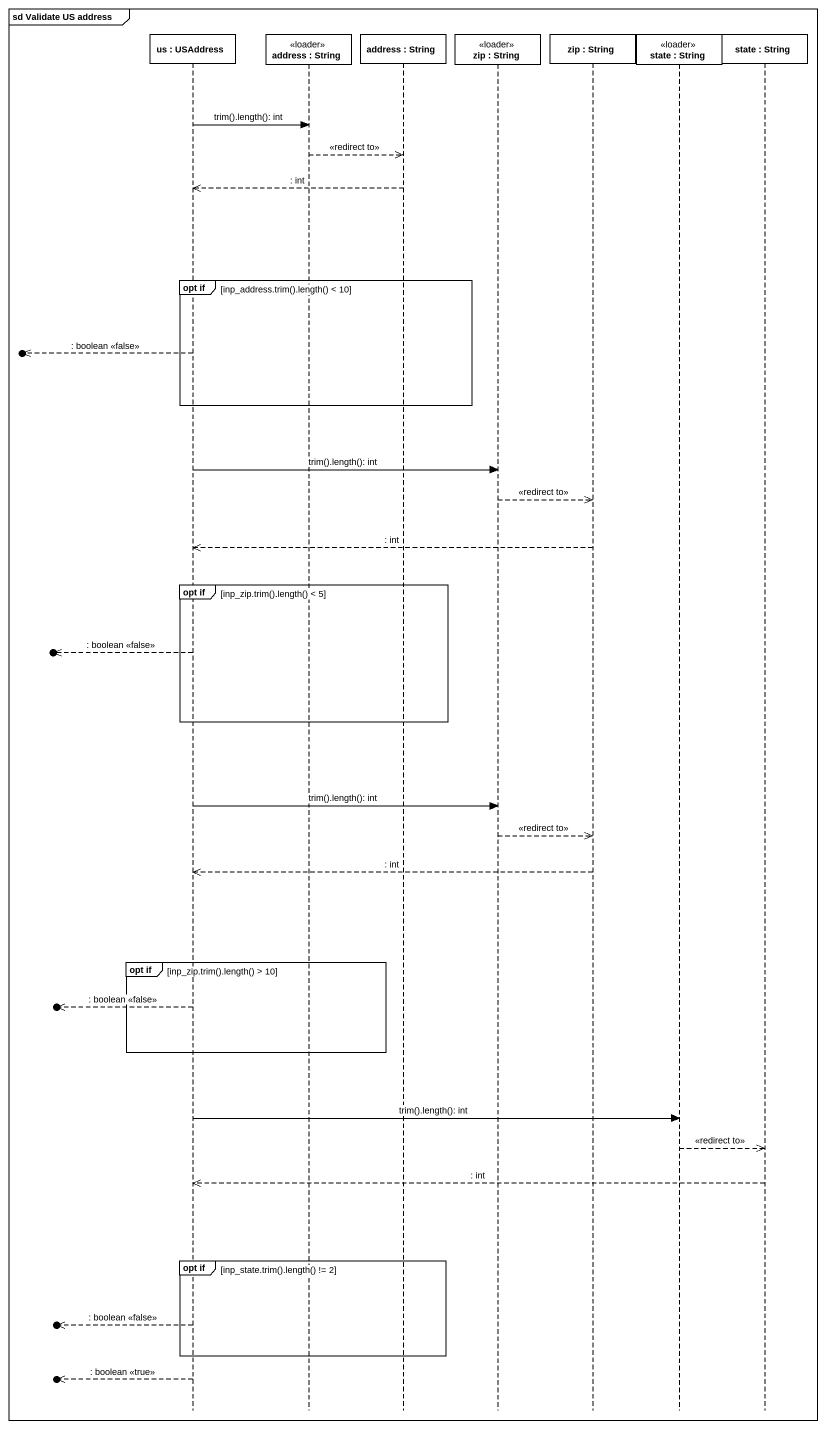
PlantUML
@startuml
mainframe sd Validate US address
hide footbox
participant "us : USAddress" as us
participant "address : String" as address <<loader>>
participant "address : String" as address_2
participant "zip : String" as zip <<loader>>
participant "zip : String" as zip_2
participant "state : String" as state_ <<loader>>
participant "state : String" as state__2

us -> address : trim().length(): int
address -->> address_2 : <<redirect to>>
address_2 -->> us : : int
group opt if [inp_address.trim().length() < 10]
  [o<<-- us : : boolean <<false>>
end
us -> zip : trim().length(): int
zip -->> zip_2 : <<redirect to>>
zip_2 -->> us : : int
group opt if [inp_zip.trim().length() < 5]
  [o<<-- us : : boolean <<false>>
end
us -> zip : trim().length(): int
zip -->> zip_2 : <<redirect to>>
zip_2 -->> us : : int
group opt if [inp_zip.trim().length() > 10]
  [o<<-- us : : boolean <<false>>
end
us -> state_ : trim().length(): int
state_ -->> state__2 : <<redirect to>>
state__2 -->> us : : int
group opt if [inp_state.trim().length() != 2]
  [o<<-- us : : boolean <<false>>
end
[o<<-- us : : boolean <<true>>
@enduml
